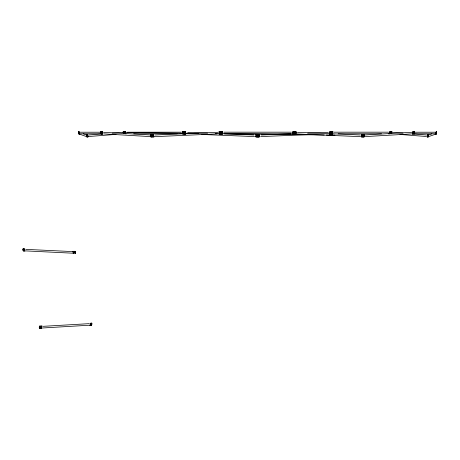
<?xml version="1.0" encoding="UTF-8"?>
<svg xmlns="http://www.w3.org/2000/svg" width="460" height="460" viewBox="0 0 460 460"><rect width="100%" height="100%" fill="white"/><g stroke="black" fill="none" stroke-linecap="round" stroke-linejoin="round"><path stroke-width="0.69" d="M363.141 135.821L362.704 136.068L363.095 135.573M74.077 252.39L74.612 252.212M362.974 136.125L362.652 135.654L363.187 135.757M362.704 135.918L362.762 135.55L363.187 135.832M390.747 133.227C390.793 132.451 390.436 133.377 390.971 132.704M390.528 132.923L390.971 133.026M390.862 132.704L390.781 133.13L391 132.871M183.839 133.061L184.333 132.969L183.885 133.164M183.799 132.698L184.259 132.704L184.247 133.066M87.745 136.821L87.745 136.729A1.719 0.46 78.8 0 0 87.417 134.929L87.383 134.837M220.547 132.767L220.547 133.066L220.685 132.635M220.84 133.227L221.128 132.831M78.913 132.279L78.988 133.227L78.873 131.761L79.39 134.038L78.924 133.791M79.114 133.394L78.804 132.871M78.901 132.635L79.057 133.043M101.919 132.934C101.522 133.164 101.568 132.681 101.901 133.055M101.677 132.618L101.821 133.135M295.872 133.003L295.901 133.296A1.736 1.656 -53.7 0 0 295.97 133.699A1.857 1.777 -53.7 0 0 296.148 134.113L293.267 133.877A1.719 1.644 -53.7 0 1 293.503 131.773L296.349 131.98A1.857 1.777 -53.7 0 0 296.079 132.353A1.736 1.656 -53.7 0 0 295.924 132.744L295.964 132.767A1.736 1.656 -53.7 0 1 296.2 132.244A1.857 1.777 -53.7 0 1 296.384 132.003L293.417 131.945A1.719 1.644 -53.7 0 0 293.198 133.733L293.308 133.906M332.546 132.946L332.609 133.239A1.736 1.535 -68.2 0 0 332.712 133.779A1.857 1.644 -68.2 0 0 332.833 134.038L330.13 133.923A1.719 1.524 -68.2 0 1 330.349 131.813L333.051 131.928A1.857 1.644 -68.2 0 0 332.804 132.313A1.736 1.535 -68.2 0 0 332.66 132.71M87.164 135.671L87.394 136.108L87.21 135.522M87.285 135.608L87.32 136.125L87.256 135.516M87.176 135.901L87.417 136.097L87.273 135.562M436.068 133.745L436.241 133.227M436.316 132.946L436.356 132.629L436.396 133.061M361.681 135.562L361.623 136.091M90.844 324.266L90.999 324.553M91.109 323.955C90.471 324.95 91.689 323.828 90.925 324.197M413.626 132.923C413.229 132.813 413.827 133.159 413.431 132.606M364.142 136.091L364.205 135.562M436.367 132.704L436.31 133.066M86.796 135.441A1.719 0.581 78.5 0 1 86.785 134.763L86.635 134.947A1.719 0.581 78.5 0 0 86.652 135.47M436.212 133.877L436.557 131.796L436.459 132.681M436.546 131.888L436.488 132.497M124.407 132.647L124.631 133.193M124.418 133.107L124.413 132.635L124.706 132.923M124.631 133.061L124.608 132.825M222.318 132.974L222.37 132.681A1.736 1.685 44.6 0 1 222.485 132.29A1.857 1.805 44.6 0 1 222.709 131.899L219.673 131.991M256.088 135.798L256.059 136.091A1.736 1.702 11.1 0 1 255.881 136.597A1.857 1.823 11.1 0 1 255.72 136.844L258.773 136.729M259.152 135.826L259.17 135.533A1.736 1.702 -11.1 0 1 259.354 134.993M413.672 133.061L413.557 132.618L413.402 133.066M331.482 132.923C330.93 133.998 331.413 131.767 331.16 133.222M391.736 133.296L391.834 132.767A1.736 1.098 -77 0 1 391.978 132.382A1.857 1.179 -77 0 1 392.196 132.003L390.172 131.934A1.719 1.087 -77 0 0 390.063 132.279M24.029 250.131L23.69 249.705M220.535 132.888L220.806 132.601L221.099 132.905M221.128 132.923L220.622 133.153M257.537 135.545C258.802 136.355 256.674 135.125 257.887 135.683M436.068 134.084L435.919 133.716M435.965 132.681L436.051 131.899L436.477 131.813M436.114 132.71L436.201 131.928L436.626 131.842M436.275 133.699L436.046 133.906M436.017 133.561L435.999 133.181M436.304 133.521L436.597 132.003L436.206 132.083M91.178 324.219L90.976 324.541M413.396 132.871L413.367 133.181M332.615 132.974L332.597 132.681A1.736 1.535 -68.2 0 1 332.816 132.146A1.857 1.644 -68.2 0 1 332.988 131.899L330.349 131.813M436.063 132.802L436.431 131.801M124.223 132.837L124.499 132.601L124.695 132.969M124.413 133.066L124.344 132.739M124.441 133.181L124.763 132.986L124.292 133.095M390.701 132.698L390.942 132.675M436.028 133.239L435.844 134.038L436.431 133.262M436.212 132.44L436.356 132.106M436.327 132.526L436.275 131.773M40.187 327.152L40.509 326.865L40.532 327.347M40.25 327.089L40.67 327.313M427.903 135.671L427.915 136.125L427.972 135.516M152.093 135.74C153.554 135.746 151.236 136.028 152.588 135.821M152.513 135.987L152.547 135.832M362.687 135.832L362.825 135.516M427.88 135.74L427.961 136.079M74.186 252.212L74.215 252.517M74.169 252.528L74.606 252.58L74.474 252.178M435.792 133.613L435.695 134.01L436.27 133.952M184.966 131.98L184.886 131.813A1.719 1.524 68.2 0 1 185.104 133.923L185.156 133.779M294.676 133.055L294.618 133.153M436.206 133.595L436.12 133.923M100.964 131.945L102.724 131.98A1.857 0.966 78.2 0 0 102.643 132.353A1.736 0.903 78.2 0 0 102.626 132.744L102.683 133.273A1.736 0.903 78.2 0 0 102.844 133.82A1.857 0.966 78.2 0 0 102.959 134.084L101.165 133.745A1.719 0.897 78.2 0 1 101.027 131.934M23.184 248.814L23.069 249.004A1.719 0.926 78.8 0 0 23.253 250.803L23.46 250.941A1.719 0.926 78.8 0 1 23.241 248.831L24.869 249.009A1.857 1 78.8 0 0 24.805 249.251A1.736 0.937 78.8 0 0 24.759 249.78L24.817 250.309A1.736 0.937 78.8 0 0 24.972 250.861A1.857 1 78.8 0 0 25.093 251.12L23.333 250.964M23.724 249.734L23.667 250.108L24.092 250.119M23.943 250.2L23.857 249.722M413.454 132.767L413.298 133.159M427.886 134.947L428.754 134.768M331.033 132.727L331.275 132.612M331.499 133.015L331.062 132.635M123.539 131.991L123.705 131.813A1.719 1.179 76.3 0 0 123.751 133.595M123.631 131.888L123.59 131.98A1.719 1.179 76.3 0 0 123.7 133.607M294.135 132.756L294.158 133.061M220.541 132.813L220.915 132.612M257.318 135.89L257.462 135.562M428.248 136.373A1.719 0.581 -78.5 0 1 428.065 136.867L428.272 136.741M428.03 135.976L427.967 135.562M150.909 136.873L153.347 136.729M75.342 253.374L75.382 253.282A1.719 1.351 73.5 0 0 75.198 251.482L75.135 251.315A1.719 1.351 73.5 0 1 75.359 253.425L75.337 253.293A1.719 1.351 73.5 0 0 75.152 251.493M91.482 325.157L91.534 325.059A1.719 0.897 -78.2 0 0 91.735 323.265M91.643 324.507A1.719 0.897 -78.2 0 1 91.39 325.209L91.597 325.07A1.719 0.897 -78.2 0 0 91.799 323.276L90.039 323.305A1.857 0.966 -78.2 0 1 90.102 323.547M413.988 133.906L414.069 133.745A1.719 0.897 -78.2 0 0 414.27 131.945L412.511 131.98A1.857 0.966 -78.2 0 1 412.574 132.215A1.736 0.903 -78.2 0 1 412.608 132.744L412.551 133.273A1.736 0.903 -78.2 0 1 412.447 133.676A1.857 0.966 -78.2 0 1 412.275 134.084L413.862 133.877A1.719 0.897 -78.2 0 0 414.098 131.773M151.311 134.791L151.231 134.947A1.719 1.403 71.1 0 0 151.438 136.741L151.627 136.867A1.719 1.403 71.1 0 1 151.392 134.763L153.835 134.74M152.484 136.051L152.415 136.108M332.154 133.923L332.149 133.877A1.719 1.57 -64.8 0 0 332.149 131.773L332.31 131.945A1.719 1.57 -64.8 0 1 332.31 133.745L329.412 134.084A1.857 1.696 -64.8 0 0 329.561 133.82A1.736 1.581 -64.8 0 0 329.734 133.268M294.153 132.825L294.728 132.917L294.25 132.641M258.767 134.947L258.664 134.763A1.719 1.685 11.1 0 1 258.658 136.879L258.658 136.896M219.086 134.113L222.036 133.733M151.006 136.626A1.736 1.34 72.8 0 0 151.093 136.091L151.035 135.562A1.736 1.34 72.8 0 0 150.897 135.165A1.857 1.438 72.8 0 0 150.673 134.768L153.082 134.763A1.719 1.328 72.8 0 1 153.318 136.867L153.261 136.913M183.741 132.785L184.333 132.842M39.623 326.261L42.09 326.1A1.857 1.438 -72.8 0 0 41.935 326.353A1.736 1.34 -72.8 0 0 41.733 326.893L41.67 327.416A1.736 1.34 -72.8 0 0 41.716 327.813A1.857 1.438 -72.8 0 0 41.854 328.204L39.445 328.198A1.719 1.328 -72.8 0 1 39.681 326.094L39.773 326.123M364.561 134.768L362.141 134.947A1.719 1.328 -72.8 0 0 361.94 136.741M295.452 133.952L295.55 133.779A1.719 1.667 -44.6 0 0 295.561 131.991L295.418 131.796A1.719 1.667 -44.6 0 1 295.429 133.923L292.525 134.01A1.857 1.805 -44.6 0 0 292.709 133.779A1.736 1.685 -44.6 0 0 292.893 133.239L292.865 132.681A1.736 1.685 -44.6 0 0 292.779 132.313A1.857 1.805 -44.6 0 0 292.548 131.928M183.086 131.773L183.08 131.761A1.719 1.57 64.8 0 0 183.086 133.877L185.823 134.084A1.857 1.696 64.8 0 1 185.616 133.849A1.736 1.581 64.8 0 1 185.443 133.296L185.501 132.744A1.736 1.581 64.8 0 1 185.673 132.221A1.857 1.696 64.8 0 1 185.823 131.98L182.925 131.945A1.719 1.57 64.8 0 0 182.925 133.745L185.765 134.113A1.857 1.696 64.8 0 1 185.61 133.676A1.736 1.581 64.8 0 1 185.501 133.273L185.483 133.003M363.688 136.896L363.803 136.741A1.719 1.403 -71.1 0 0 364.004 134.947L363.843 134.763A1.719 1.403 -71.1 0 1 363.607 136.867L361.163 136.844A1.857 1.518 -71.1 0 0 361.324 136.597A1.736 1.414 -71.1 0 0 361.537 136.062L361.594 135.533A1.736 1.414 -71.1 0 0 361.502 134.993A1.857 1.518 -71.1 0 0 361.399 134.74L363.929 134.791M256.467 134.947L259.515 134.74L256.577 134.791A1.719 1.685 -11.1 0 0 256.571 136.867L259.52 136.873A1.857 1.823 -11.1 0 1 259.354 136.597A1.736 1.702 -11.1 0 1 259.17 136.062L259.147 135.798M363.147 135.987L362.658 136.022M330.418 131.842L330.268 131.98A1.719 1.524 -68.2 0 0 330.113 133.791M221.933 133.923L221.967 133.877A1.719 1.644 53.7 0 0 221.731 131.773L221.76 131.847M78.959 131.773L78.907 132.526M78.62 131.991C79.137 131.382 79.356 134.82 78.959 133.699M78.608 131.842C79.402 131.715 79.362 134.711 79.109 133.676M294.728 132.946L294.314 132.652M390.77 133.159L390.54 133.147M124.292 132.675L124.626 132.641M75.296 253.466L72.916 253.443A1.857 1.46 73.5 0 0 73.059 253.046A1.736 1.363 73.5 0 0 73.105 252.649L73.054 252.12A1.736 1.363 73.5 0 0 72.847 251.58A1.857 1.46 73.5 0 0 72.691 251.332L75.135 251.315M79.442 133.613L79.54 134.01L78.965 133.952M102.137 131.98L102.126 131.813A1.719 0.793 78.8 0 1 102.482 133.923L102.373 133.791A1.719 0.793 78.8 0 0 102.068 131.991M87.348 134.947L87.434 134.763A1.719 0.46 78.8 0 1 87.814 136.867L87.676 136.741A1.719 0.46 78.8 0 0 87.641 136.223M152.231 136.016L152.409 135.516L152.047 135.832M74.175 252.132L74.462 252.12M364.188 136.482A1.857 1.438 -72.8 0 0 364.326 136.873L361.916 136.867A1.719 1.328 -72.8 0 1 362.152 134.763L362.244 134.791M257.468 136.068L257.772 136.079L257.404 136.051M389.453 133.613A1.736 1.19 -76.3 0 0 389.574 133.21L389.626 132.681A1.736 1.19 -76.3 0 0 389.591 132.29A1.857 1.271 -76.3 0 0 389.471 131.899L391.696 131.991M428.542 135.027L431.911 133.843M429.053 136.476L436.471 133.86M122.498 132.307L112.148 133.164M42.458 327.986L89.2 325.237M428.392 136.309A1.736 0.466 -78.8 0 0 428.375 136.626A1.857 0.5 -78.8 0 0 428.375 136.873L427.421 136.867A1.719 0.46 -78.8 0 1 427.8 134.763L427.944 134.791M154.658 136.66L217.2 133.9M331.28 133.199L331.01 133.159M413.109 131.813L413.166 131.991A1.719 0.793 -78.8 0 0 412.861 133.791L412.752 133.923A1.719 0.793 -78.8 0 1 413.109 131.813L414.609 131.928A1.857 0.857 -78.8 0 0 414.494 132.175A1.736 0.799 -78.8 0 0 414.316 132.71L414.224 133.239A1.736 0.799 -78.8 0 0 414.213 133.636A1.857 0.857 -78.8 0 0 414.253 134.038L412.792 133.779M150.161 134.935L103.477 132.302M40.354 326.847L40.67 326.951M40.141 327.215L40.509 327.457M74.508 252.655L74.123 252.379M365.234 136.591L411.671 133.906M411.763 132.302L365.073 134.935M217.821 132.307L154.847 134.981M414.224 131.801L412.643 132.003A1.857 0.966 -78.2 0 1 412.723 132.382A1.736 0.903 -78.2 0 1 412.741 132.767L412.678 133.296A1.736 0.903 -78.2 0 1 412.522 133.849A1.857 0.966 -78.2 0 1 412.401 134.113M91.753 323.133L90.171 323.334A1.857 0.966 -78.2 0 1 90.252 323.714A1.736 0.903 -78.2 0 1 90.269 324.099L90.206 324.628A1.736 0.903 -78.2 0 1 90.051 325.18A1.857 0.966 -78.2 0 1 89.936 325.438M91.517 325.237L89.803 325.416A1.857 0.966 -78.2 0 0 89.976 325.001M181.263 132.181L127.362 132.221M296.878 133.952L360.577 136.66M260.642 136.591L313.392 134.464M328.359 132.302L307.619 133.159M125.471 133.544A1.719 1.087 77 0 0 125.022 131.773L123.038 132.003A1.857 1.179 77 0 1 123.188 132.244A1.736 1.098 77 0 1 123.401 132.767L123.498 133.296M88.987 323.673L43.229 326.318M71.909 251.551L25.938 249.372M388.573 132.181L333.971 132.181M291.398 132.181L223.836 132.181M88.607 134.993L101.47 133.998M88.924 136.505L115.983 134.389M332.149 131.773L329.412 131.98A1.857 1.696 -64.8 0 1 329.624 132.353A1.736 1.581 -64.8 0 1 329.734 132.744L329.808 133.032M332.206 131.801L329.469 132.003A1.857 1.696 -64.8 0 1 329.619 132.244A1.736 1.581 -64.8 0 1 329.791 132.767L329.791 133.296A1.736 1.581 -64.8 0 1 329.682 133.699A1.857 1.696 -64.8 0 1 329.469 134.113L332.206 133.906M218.851 132.003L221.731 131.773M102.126 131.813L100.625 131.928A1.857 0.857 78.8 0 1 100.797 132.313A1.736 0.799 78.8 0 1 100.918 132.71L101.01 133.239A1.736 0.799 78.8 0 1 101.016 133.779A1.857 0.857 78.8 0 1 100.981 134.038L102.482 133.923M294.475 133.222L294.107 132.831L294.216 133.147M391.638 131.842L389.58 131.928A1.857 1.271 -76.3 0 1 389.666 132.175A1.736 1.19 -76.3 0 1 389.735 132.71L389.683 133.239A1.736 1.19 -76.3 0 1 389.557 133.636M261.378 134.987L291.255 133.808M360.387 134.981L297.413 132.307M25.978 250.913L71.99 253.155M184.886 131.813L182.246 131.899A1.857 1.644 68.2 0 1 182.493 132.29A1.736 1.535 68.2 0 1 182.637 132.681L182.626 133.239A1.736 1.535 68.2 0 1 182.568 133.636A1.857 1.644 68.2 0 1 182.401 134.038L185.104 133.923M182.183 131.928L184.816 131.842M292.525 131.899L295.452 131.842M427.8 134.763L428.599 134.947M427.421 136.867L428.225 136.844A1.857 0.5 -78.8 0 1 428.231 136.597A1.736 0.466 -78.8 0 1 428.277 136.062L428.369 135.533A1.736 0.466 -78.8 0 1 428.519 134.993A1.857 0.5 -78.8 0 1 428.611 134.74L427.438 134.74A1.857 0.627 -78.5 0 1 427.449 134.993A1.736 0.586 -78.5 0 1 427.415 135.533L427.317 136.062A1.736 0.586 -78.5 0 1 427.156 136.597A1.857 0.627 -78.5 0 1 427.053 136.844L428.208 136.896M86.647 134.791L87.797 134.74A1.857 0.627 78.5 0 0 87.785 134.993A1.736 0.586 78.5 0 0 87.82 135.533L87.917 136.062A1.736 0.586 78.5 0 0 88.078 136.597A1.857 0.627 78.5 0 0 88.182 136.844L86.963 136.741A1.719 0.581 78.5 0 1 86.842 136.401M362.152 134.763L364.469 134.74A1.857 1.438 -72.8 0 0 364.314 134.993A1.736 1.34 -72.8 0 0 364.107 135.533M151.547 136.896L154.071 136.844A1.857 1.518 71.1 0 1 153.91 136.597A1.736 1.414 71.1 0 1 153.697 136.062L153.646 135.798M361.916 136.867L364.234 136.844A1.857 1.438 -72.8 0 1 364.136 136.597A1.736 1.34 -72.8 0 1 364.05 136.062M39.681 326.094L41.998 326.071A1.857 1.438 -72.8 0 0 41.843 326.324A1.736 1.34 -72.8 0 0 41.636 326.865L41.578 327.388A1.736 1.34 -72.8 0 0 41.664 327.928A1.857 1.438 -72.8 0 0 41.762 328.175L39.445 328.198M256.571 136.867L259.515 136.844A1.857 1.823 -11.1 0 1 259.359 136.626M79.856 132.221L100.245 132.221M414.989 132.221L435.378 132.221M79.729 133.751L100.125 133.751M133.693 133.751L177.117 133.751M224.624 133.751L291.398 133.791M338.123 133.751L381.541 133.751M415.11 133.751L435.505 133.751M258.664 136.867L255.72 136.844A1.857 1.823 11.1 0 0 255.944 136.482M153.082 134.763L150.765 134.74A1.857 1.438 72.8 0 1 150.92 134.993A1.736 1.34 72.8 0 1 151.127 135.533L151.185 136.062A1.736 1.34 72.8 0 1 151.098 136.597A1.857 1.438 72.8 0 1 151.001 136.844L153.318 136.867M122.826 132.48L198.795 133.429M215.28 133.63L324.219 134.987M326.37 135.01L334.966 135.119M87.434 134.763L86.48 134.768A1.857 0.5 78.8 0 1 86.572 135.021A1.736 0.466 78.8 0 1 86.716 135.562M86.859 136.873L87.814 136.867M426.627 134.993L413.764 133.998M222.686 131.928L219.782 131.842A1.719 1.667 44.6 0 0 219.805 133.923L222.686 134.038A1.857 1.805 44.6 0 1 222.456 133.636A1.736 1.685 44.6 0 1 222.341 133.239L222.347 132.946M219.805 133.923L222.709 134.01M330.13 133.923L332.77 134.01A1.857 1.644 -68.2 0 1 332.649 133.756A1.736 1.535 -68.2 0 1 332.54 133.21M187.697 132.371L207.615 133.159M223.98 133.808L253.857 134.987M201.842 134.464L254.593 136.591M123.602 131.842L125.764 131.899A1.857 1.271 76.3 0 0 125.678 132.146A1.736 1.19 76.3 0 0 125.609 132.681L125.66 133.21A1.736 1.19 76.3 0 0 125.844 133.756A1.857 1.271 76.3 0 0 125.988 134.01M388.28 133.762L388.769 133.849M103.937 133.9L150 136.591M293.267 133.877L296.113 134.084A1.857 1.777 -53.7 0 1 295.981 133.82A1.736 1.656 -53.7 0 1 295.866 133.273M183.028 131.801L185.765 132.003A1.857 1.696 64.8 0 0 185.552 132.382A1.736 1.581 64.8 0 0 185.443 132.773M393.116 132.382L403.086 133.164M399.964 134.446L426.311 136.505M124.378 132.624L124.689 132.733M23.115 248.854L24.742 249.038A1.857 1 78.8 0 0 24.656 249.418A1.736 0.937 78.8 0 0 24.633 249.809L24.69 250.338A1.736 0.937 78.8 0 0 24.846 250.884A1.857 1 78.8 0 0 24.966 251.148M101.01 131.801L102.597 132.003A1.857 0.966 78.2 0 0 102.534 132.244A1.736 0.903 78.2 0 0 102.499 132.773L102.557 133.296A1.736 0.903 78.2 0 0 102.66 133.699A1.857 0.966 78.2 0 0 102.833 134.113M87.026 136.896L87.17 136.867A1.719 0.581 78.5 0 1 86.986 136.373M125.022 131.773L125.005 131.945A1.719 1.087 77 0 1 125.172 132.279M101.246 133.906L101.373 133.877A1.719 0.897 78.2 0 1 101.056 132.802M83.323 133.843L86.693 135.027M78.763 133.86L86.25 136.499M428.588 134.791L428.45 134.763A1.719 0.581 -78.5 0 1 428.438 135.441M23.983 249.699L23.696 249.941M23.368 250.89L23.316 250.792A1.719 0.926 78.8 0 1 23.132 248.992M87.032 136.729L87.072 136.821A1.857 0.5 78.8 0 0 87.009 136.597A1.736 0.466 78.8 0 0 86.957 136.062L86.865 135.533A1.736 0.466 78.8 0 0 86.716 134.993A1.857 0.5 78.8 0 0 86.624 134.74M87.291 135.959L87.245 135.729M78.901 132.652L78.971 132.986M79.114 133.923L79.028 133.595M79.022 133.877L78.763 133.072M78.953 133.607L78.809 131.801L79.183 131.899L79.356 133.21M101.05 132.681L101.142 133.21A1.736 0.799 78.8 0 1 101.148 133.756A1.857 0.857 78.8 0 1 101.114 134.01M219.069 132.215A1.736 1.656 53.7 0 1 219.311 132.744L219.334 133.296M78.896 133.296L78.706 132.141M78.648 132.33L78.689 131.888M256.082 135.826L256.065 135.533A1.736 1.702 11.1 0 0 255.881 134.993M182.689 132.946L182.695 133.21A1.736 1.535 68.2 0 1 182.585 133.756M73.002 253.414A1.857 1.46 73.5 0 0 73.105 253.167A1.736 1.363 73.5 0 0 73.197 252.626L73.14 252.097A1.736 1.363 73.5 0 0 73.008 251.7A1.857 1.46 73.5 0 0 72.783 251.304M91.626 323.104A1.719 0.897 -78.2 0 1 91.724 323.581M39.468 328.072A1.719 1.328 -72.8 0 1 39.669 326.278M255.714 134.665A1.857 1.823 11.1 0 1 255.875 134.918M125.361 133.015A1.719 1.087 77 0 1 125.356 133.572M123.153 131.98A1.857 1.179 77 0 1 123.372 132.353A1.736 1.098 77 0 1 123.516 132.744L123.613 133.273A1.736 1.098 77 0 1 123.613 133.676M88.038 136.873A1.857 0.627 78.5 0 1 87.94 136.626A1.736 0.586 78.5 0 1 87.779 136.091L87.682 135.562A1.736 0.586 78.5 0 1 87.647 135.165M87.63 135.062A1.857 0.627 78.5 0 1 87.636 134.665M414.121 134.01A1.857 0.857 -78.8 0 1 414.086 133.756A1.736 0.799 -78.8 0 1 414.092 133.21M414.477 131.899A1.857 0.857 -78.8 0 0 414.305 132.29A1.736 0.799 -78.8 0 0 414.241 132.463M428.685 134.918A1.857 0.5 -78.8 0 1 428.772 134.665M427.558 136.741A1.719 0.46 -78.8 0 1 427.564 136.58M389.821 133.561A1.719 1.087 -77 0 1 390.275 131.79M392.081 131.98A1.857 1.179 -77 0 0 391.931 132.215A1.736 1.098 -77 0 0 391.719 132.744L391.621 133.273A1.736 1.098 -77 0 0 391.621 133.676M391.736 133.699A1.736 1.098 -77 0 1 391.73 133.521M427.576 134.768A1.857 0.627 -78.5 0 1 427.587 135.021M427.328 136.585A1.857 0.627 -78.5 0 1 427.179 136.976M427.587 135.165A1.736 0.586 -78.5 0 1 427.553 135.562L427.455 136.091A1.736 0.586 -78.5 0 1 427.346 136.482M428.323 136.39A1.719 0.581 -78.5 0 1 428.202 136.729M100.993 132.463A1.736 0.799 78.8 0 0 100.878 132.146A1.857 0.857 78.8 0 0 100.757 131.899M391.644 131.98A1.719 1.179 -76.3 0 1 391.535 133.607A1.719 1.179 -76.3 0 0 391.529 131.813M389.39 133.756A1.857 1.271 -76.3 0 1 389.246 134.01M259.29 135.062A1.857 1.823 -11.1 0 1 259.52 134.665M86.871 136.585A1.857 0.5 78.8 0 1 86.882 136.976M86.842 136.309A1.736 0.466 78.8 0 1 86.854 136.482M222.341 132.71A1.736 1.685 44.6 0 1 222.525 132.175M222.548 133.756A1.736 1.685 44.6 0 1 222.37 133.21M292.686 132.146A1.736 1.685 -44.6 0 1 292.865 132.681M292.865 133.21A1.736 1.685 -44.6 0 1 292.686 133.756M361.479 134.768A1.857 1.518 -71.1 0 1 361.629 135.165M361.399 136.729A1.857 1.518 -71.1 0 1 361.232 136.976M182.35 132.175A1.736 1.535 68.2 0 1 182.574 132.71M125.66 131.928A1.857 1.271 76.3 0 0 125.54 132.313A1.736 1.19 76.3 0 0 125.499 132.71L125.557 133.239A1.736 1.19 76.3 0 0 125.678 133.636M364.418 134.918A1.857 1.438 -72.8 0 1 364.573 134.665M219.305 133.676A1.857 1.777 53.7 0 1 219.121 134.084M218.885 131.98A1.857 1.777 53.7 0 1 219.155 132.353M219.368 133.268A1.736 1.656 53.7 0 1 219.253 133.82M153.991 136.873A1.857 1.518 71.1 0 1 153.755 136.482A1.736 1.414 71.1 0 1 153.611 136.091L153.64 135.533A1.736 1.414 71.1 0 1 153.732 134.993M153.634 134.918A1.857 1.518 71.1 0 1 153.743 134.665M153.554 135.562A1.736 1.414 71.1 0 1 153.646 135.021M101.045 132.25A1.719 0.897 78.2 0 1 101.137 131.773M151.018 136.729A1.857 1.438 72.8 0 1 150.92 136.976M153.094 134.947A1.719 1.328 72.8 0 1 153.295 136.741M258.664 134.763L255.72 134.74L258.658 134.791"/></g></svg>
